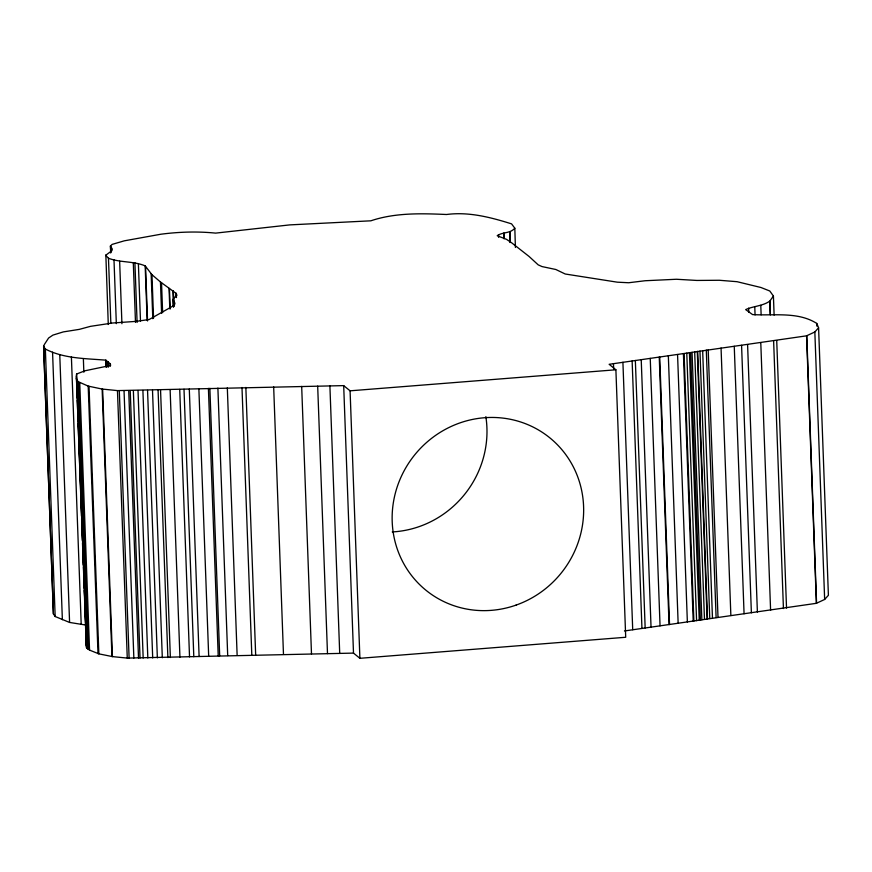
<?xml version="1.0" encoding="UTF-8"?>
<svg xmlns="http://www.w3.org/2000/svg" width="872" height="872" viewBox="0 0 872 872"><rect width="100%" height="100%" fill="white"/><g stroke="black" fill="none" stroke-linecap="round" stroke-linejoin="round"><path stroke-width="1.31" d="M514.818 228.202C510.414 233.642 502.337 231.93 497.182 235.723L506.523 239.353L511.69 242.83L529.075 256.466L538.198 264.859L542.035 266.581L555.846 269.502L565.22 274.004L617.311 282.179L628.679 282.746L645.138 280.74L676.454 279.258L696.859 280.446L719.356 280.272L737.069 281.7L760.973 287.509L769.78 290.997L773.42 296.044L769.769 301.145C762.51 306.203 753.397 306.007 745.658 309.604L752.58 314.585C773.856 315.893 797.869 311.413 816.748 323.414L818.59 327.807L814.84 331.97L806.567 335.829L609.147 364.3L615.894 369.783L625.704 637.269L359.896 658.306L353.498 653.106L127.268 658.088L112.434 656.605L98.841 653.847L89.554 650.12L86.535 647.852L76.376 376.235L76.594 374.034L84.944 370.785L110.602 365.444L110.363 363.864L105.806 360.158C85.489 358.447 63.896 358.708 45.355 349.029L43.6 346.424L44.461 344.353L48.592 338.031L52.909 335.11L63.329 331.905L79.33 329.365L90.481 326.346L112.521 323.011L136.533 321.343L149.188 319.501L174.345 305.265L174.934 303.227L173.005 299.892L173.648 298.18L176.885 295.314L176.308 293.515L160.459 281.972L151.968 274.702L145.166 265.862C133.405 260.935 120.347 262.799 108.466 258.254L105.741 255.256L111.889 250.667L112.325 249.109L110.461 246.024L112.117 244.4L124.271 240.835L160.775 234.241C178.967 231.843 197.366 231.298 215.635 233.118L289.809 224.889L370.84 220.812C395.114 212.626 421.263 213.389 446.529 214.501C468.744 211.591 490.533 217.27 511.559 223.864L514.818 228.202L515.407 247.463M86.404 641.519L86.143 645.945M86.524 625.159L69.586 622.444L55.165 616.515L53.41 613.899L43.644 346.162M624.45 630.968L816.377 603.315L824.65 599.456L828.4 595.293L818.59 327.807M76.322 378.143L76.725 380.366L78.535 381.838L88.192 386.111L102.144 389.054L117.458 390.602L343.688 385.62L350.086 390.82L615.894 369.783M816.748 323.414L816.846 326.128M814.84 331.97L824.65 599.456M806.774 335.753L816.574 603.239M806.567 335.829L816.377 603.315M776.723 340.625L786.533 608.111M773.42 296.044L774.118 315.13M773.628 341.061L783.438 608.547M770.347 314.661L769.856 301.08L770.27 314.716M760.787 305.331L761.136 314.836M760.787 342.805L770.597 610.291M754.76 306.77L755.065 314.923M748.645 308.132L748.786 312.209M747.587 344.549L757.387 612.035M741.571 345.334L751.381 612.809M734.257 346.282L744.067 613.768M721.057 348.026L730.856 615.512M708.195 349.803L718.005 617.289M706.298 350.064L716.108 617.55M702.658 350.599L712.468 618.085M699.954 351.024L709.764 618.51M697.698 351.383L707.508 618.869M697.295 351.449L707.105 618.935M694.668 351.885L704.478 619.371M692.052 352.321L701.862 619.807M690.602 352.56L700.412 620.047M689.425 352.757L699.235 620.232M686.776 353.171L696.586 620.657M684.084 353.585L693.894 621.071M683.408 353.683L693.218 621.169M677.555 354.512L687.365 621.998M668.334 355.82L678.144 623.306M659.723 357.04L669.533 624.526M659.254 357.106L669.053 624.592M650.24 358.37L660.049 625.856M641.225 359.646L651.035 627.132M635.35 360.474L645.16 627.96M632.135 360.943L641.945 628.429M622.913 362.272L632.712 629.758M613.463 363.657L613.67 369.085M509.957 231.581L510.36 242.438M509.684 231.669L510.087 242.525M504.049 233.162L504.245 238.601M503.7 233.249L503.896 238.688M498.512 234.644L498.61 237.358M350.086 390.82L359.896 658.306M343.688 385.62L353.498 653.106M329.899 385.925L339.709 653.411M317.68 386.143L327.49 653.619M301.679 386.416L311.489 653.891M273.666 386.885L283.476 654.371M245.85 387.408L255.66 654.894M241.991 387.484L251.801 654.97M227.32 387.811L237.13 655.297M217.891 388.073L227.701 655.559M209.869 388.334L219.679 655.809M208.408 388.378L218.218 655.864M198.87 388.705L208.68 656.191M189.3 389.043L199.11 656.529M184.003 389.239L193.802 656.725M176.308 293.515L176.449 297.592M176.09 293.265L176.231 297.341M179.719 389.392L189.529 656.878M173.648 298.18L173.953 306.323M173.332 291.085L173.888 306.018M172.939 290.823L173.539 307.118M173.005 299.892L173.256 306.682M169.44 288.599L170.193 308.961M169.059 288.338L169.8 308.71M170.127 389.719L179.937 657.205M161.538 282.811L162.628 312.677M160.459 281.972L161.603 313.201M160.557 390.035L170.367 657.521M158.072 390.111L167.882 657.597M151.968 274.702L153.559 318.149M151.15 273.884L152.796 318.694M152.502 390.264L162.312 657.75M145.57 266.669L147.553 320.972M145.166 265.862L147.15 320.177M147.553 390.373L157.363 657.859M138.397 264.009L140.49 321.038M142.899 390.449L152.698 657.935M134.909 262.723L137.1 322.466M133.296 262.625L135.487 322.368M138.027 390.514L147.826 657.989M133.362 390.547L143.172 658.033M130.222 390.558L140.032 658.044M128.718 390.569L138.517 658.055M119.638 261.251L121.927 323.719M124.042 390.58L133.852 658.066M119.301 390.602L129.111 658.088M113.992 259.823L116.336 323.643M117.458 390.602L127.268 658.088M111.104 247.376L111.365 251.594M110.482 245.893L110.733 252.684M110.461 246.024L110.711 252.815M108.466 258.254L110.853 323.425M110.079 363.635L110.177 366.349M105.85 255.016L108.281 324.504M108.226 362.131L108.379 366.207M107.943 361.902L108.139 367.33M106.09 360.398L106.34 367.177M105.806 360.158L106.057 366.949M102.624 389.119L112.434 656.605M102.144 389.054L111.943 656.529M89.031 386.361L98.841 653.847M88.192 386.111L98.002 653.597M83.363 358.654L83.854 372.224M79.744 382.645L89.554 650.12M78.535 381.838L88.344 649.324M78.011 381.413L87.821 648.899M77.368 380.89L87.178 648.376M76.594 374.034L86.535 647.852M76.409 375.93L77.172 397.959M77.303 400.368L78.022 421.045M78.12 423.759L78.916 445.483M79.014 448.197L79.766 468.569M79.941 472.33L80.66 493.007M80.791 495.416L81.51 516.093M81.608 518.807L82.404 540.531M82.502 543.245L83.298 564.969M83.429 567.378L84.148 588.055M84.268 590.464L85.892 635.579M85.99 638.293L86.186 643.721M71.395 356.888L81.205 624.374M59.776 354.959L69.586 622.444M52.56 352.212L62.37 619.698M45.355 349.029L55.165 616.515M43.6 346.424L53.41 613.899M485.846 416.631A98.198 94.111 -50.9 0 1 392.258 531.931M516.071 605.103A98.198 94.111 -50.9 0 0 553.066 440.6A98.198 94.111 -50.9 0 0 394.547 496.43A98.198 94.111 -50.9 0 0 516.071 605.103"/></g></svg>
